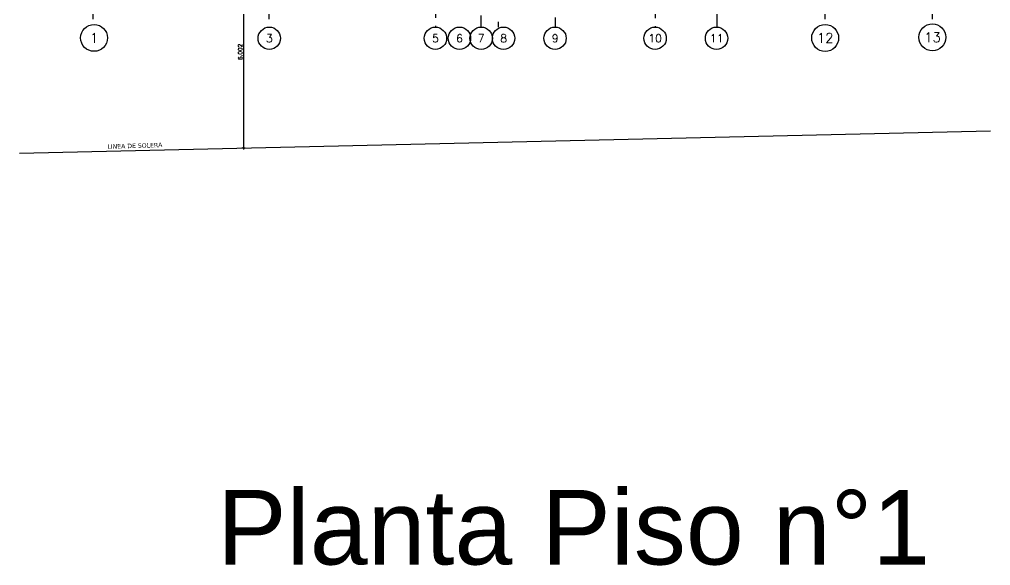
# Model space of a CAD drawing. Header units: millimetres. Extents: x -13 to 194, y -13 to 66.
# Drawn here: x 70.42 to 100.74, y -11.26 to 5.79 of the extents above; entities that cross this region are included whole.
import ezdxf
from ezdxf.enums import TextEntityAlignment as Align

# ---------------------------------------------------------------- set-up
doc = ezdxf.new("R2010")
doc.units = ezdxf.units.MM
doc.linetypes.add('CENTER', pattern=[2, 1.25, -0.25, 0.25, -0.25])
for name, color, linetype in [('02', 2, 'Continuous'), ('04', 4, 'Continuous'), ('Capa1', 80, 'Continuous'), ('COTAS', 1, 'Continuous'), ('EJES', 1, 'CENTER')]:
    doc.layers.add(name, color=color, linetype=linetype)
doc.styles.add('Arial', font='arial.ttf')
doc.styles.add('INTERARQ', font='ROMANS.SHX')
doc.styles.add('ROMAND', font='romand', dxfattribs={"height": 31.5})
doc.styles.get("Standard").update_dxf_attribs({"font": 'arial.ttf'})
doc.dimstyles.new('ESCALA_1-50', dxfattribs={"dimtxt": 0.13, "dimasz": 0.05, "dimexe": 0.18, "dimexo": 0.0625, "dimgap": 0.04, "dimtad": 1, "dimdec": 3, "dimzin": 0, "dimdsep": 46, "dimtxsty": 'INTERARQ', "dimblk": 'DIMTICK', "dimcen": 0.09, "dimse1": 1, "dimse2": 1, "dimclrd": 1, "dimclre": 1, "dimclrt": 2, "dimadec": 0, "dimazin": 0, "dimtfac": 4.5, "dimtdec": 3, "dimtofl": 0, "dimtmove": 2, "dimatfit": 3, "dimldrblk": 'DIMTICK', "dimfxl": 1, "dimtolj": 1, "dimtzin": 0, "dimarcsym": 0})

# ---------------------------------------------------------------- blocks, each defined once
blk = doc.blocks.new('EJE-1')
at = {"color": 3, "linetype": 'Continuous'}
blk.add_circle((0, 0), 35, dxfattribs=at)
at = {"color": 5, "linetype": 'Continuous', "style": 'ROMAND'}
blk.add_attdef('0', text='', height=25, dxfattribs=at).set_placement((0.2, 0), align=Align.MIDDLE)
blk = doc.blocks.new('DIMTICK')
at = {"color": 1}
for p, q in [((-1, 0), (1, 0)), ((0, 1), (0, -1))]:
    blk.add_line(p, q, dxfattribs=at)
at = {"color": 3, "const_width": 0.141}
blk.add_lwpolyline([(0.71, 0.71), (-0.71, -0.71)], dxfattribs=at)
blk = doc.blocks.new('*D105')
at = {"layer": 'COTAS', "color": 1, "lineweight": -2, "transparency": 16777216}
blk.add_arc((84.155, 31.001), 1.002, 246.744, 267.1412, dxfattribs=at)
at = {"layer": 'Defpoints', "color": 0, "transparency": 16777216}
for p in [(84.155, 61.043), (84.345, 31.388), (83.855, 30.044), (83.583, 29.835), (84.155, 5.547)]:
    blk.add_point(p, dxfattribs=at)
at = {"layer": 'COTAS', "color": 1, "lineweight": -2, "transparency": 16777216, "xscale": 0.05, "yscale": 0.05, "zscale": 0.05}
for p, rotation in [((83.714, 30.101), 155.3146385307757), ((84.155, 29.998), 358.5705926049848)]:
    blk.add_blockref('DIMTICK', p, dxfattribs=dict(at, rotation=rotation))
at = {"layer": 'COTAS', "color": 2, "transparency": 16777216, "insert": (83.952, 30.127), "char_height": 0.13, "attachment_point": 5, "rotation": 346.9426, "style": 'INTERARQ'}
blk.add_mtext('\\A1;26°', dxfattribs=at)
blk = doc.blocks.new('*D30')
at = {"layer": '02', "color": 1, "lineweight": -2, "transparency": 16777216}
blk.add_line((77.417, 7.723), (77.417, 1.822), dxfattribs=at)
at = {"layer": 'Defpoints', "color": 0, "transparency": 16777216}
for p in [(77.417, 7.773), (77.417, 1.772), (77.417, 1.772)]:
    blk.add_point(p, dxfattribs=at)
at = {"layer": '02', "color": 1, "lineweight": -2, "transparency": 16777216, "xscale": 0.05, "yscale": 0.05, "zscale": 0.05}
for p, rotation in [((77.417, 7.773), 90), ((77.417, 1.772), 270)]:
    blk.add_blockref('DIMTICK', p, dxfattribs=dict(at, rotation=rotation))
at = {"layer": '02', "color": 2, "transparency": 16777216, "insert": (77.312, 4.772), "char_height": 0.13, "attachment_point": 5, "rotation": 90, "style": 'INTERARQ'}
blk.add_mtext('\\A1;6.002', dxfattribs=at)

msp = doc.modelspace()

# ---------------------------------------------------------------- linework, layer by layer
at = {"layer": 'Capa1'}
msp.add_line((70.418, 1.6107), (100.7382, 2.3078), dxfattribs=at)
at = {"layer": 'EJES'}
for p, q in [((72.7146, 61.0427), (72.7146, 5.6668)), ((78.2046, 61.0427), (78.2046, 5.547)), ((95.5646, 61.0427), (95.5646, 5.6668)), ((98.9146, 61.0427), (98.9146, 5.6668)), ((83.4046, 29.5903), (83.4046, 5.547)), ((85.3628, 29.216), (85.3628, 5.547)), ((87.1396, 25.8446), (87.1396, 5.547)), ((90.2628, 25.5802), (90.2628, 5.547)), ((92.1931, 6.5645), (92.1931, 5.551)), ((84.8337, 5.547), (84.8337, 5.9093))]:
    msp.add_line(p, q, dxfattribs=at)

# ---------------------------------------------------------------- block references
for p, xscale, yscale, zscale, values in [((72.75, 5.2111), 0.0120000000002563, 0.0120000000002563, 0.0120000000002563, {'0': '1'}), ((78.2196, 5.1973), 0.0100000000002183, 0.0100000000002183, 0.0100000000002183, {'0': '3'}), ((83.4046, 5.197), 0.0100000000002183, 0.0100000000002183, 0.0100000000002183, {'0': '5'}), ((84.1547, 5.197), 0.0100000000002183, 0.0100000000002183, 0.0100000000002183, {'0': '6'}), ((84.8337, 5.197), 0.0100000000002183, 0.0100000000002183, 0.0100000000002183, {'0': '7'}), ((85.5337, 5.197), 0.0100000000002183, 0.0100000000002183, 0.0100000000002183, {'0': '8'}), ((87.1396, 5.197), 0.0100000000002183, 0.0100000000002183, 0.0100000000002183, {'0': '9'}), ((90.2628, 5.197), 0.0100000000002183, 0.0100000000002183, 0.0100000000002183, {'0': '10'}), ((92.1834, 5.197), 0.0100000000002183, 0.0100000000002183, 0.0100000000002183, {'0': '11'}), ((95.5742, 5.2084), 0.0120000000002563, 0.0120000000002563, 0.0120000000002563, {'0': '12'}), ((98.9216, 5.2278), 0.0120000000002563, 0.0120000000002563, 0.0120000000002563, {'0': '13'})]:
    msp.add_blockref('EJE-1', p, dxfattribs=dict(xscale=xscale, yscale=yscale, zscale=zscale)).add_auto_attribs(values)

# ---------------------------------------------------------------- texts
at = {"layer": '04', "insert": (73.1622, 1.8864), "char_height": 0.14, "width": 2.390794, "attachment_point": 1, "rotation": 1.81498, "style": 'Arial'}
msp.add_mtext('{\\fVerdana|b0|i0|c0|p34;LINEA DE SOLERA}', dxfattribs=at)
at = {"layer": '04', "insert": (76.5926, -8.9024), "char_height": 2.326875, "attachment_point": 1}
msp.add_mtext('Planta Piso n°1', dxfattribs=at)

# ---------------------------------------------------------------- dimensions: what is measured, and where the dimension line sits
at = {"layer": '02'}
dim = msp.add_linear_dim(base=(77.4172, 1.7716), p1=(77.4172, 7.7732), p2=(77.4172, 1.7716), angle=90, dimstyle='ESCALA_1-50', override={"dimtxt": 0.13}, dxfattribs=at)
dim.commit()
dim.dimension.update_dxf_attribs({"geometry": '*D30', "text_midpoint": (77.3122, 4.7724)})
at = {"layer": 'COTAS'}
dim = msp.add_angular_dim_2l(base=(83.8549, 30.0443), line1=((84.1547, 61.0427), (84.1547, 5.547)), line2=((83.5831, 29.8346), (84.3445, 31.3878)), dimstyle='ESCALA_1-50', dxfattribs=at)
dim.commit()
dim.dimension.update_dxf_attribs({"geometry": '*D105', "text_midpoint": (83.952, 30.1266)})

doc.saveas('drawing.dxf')
